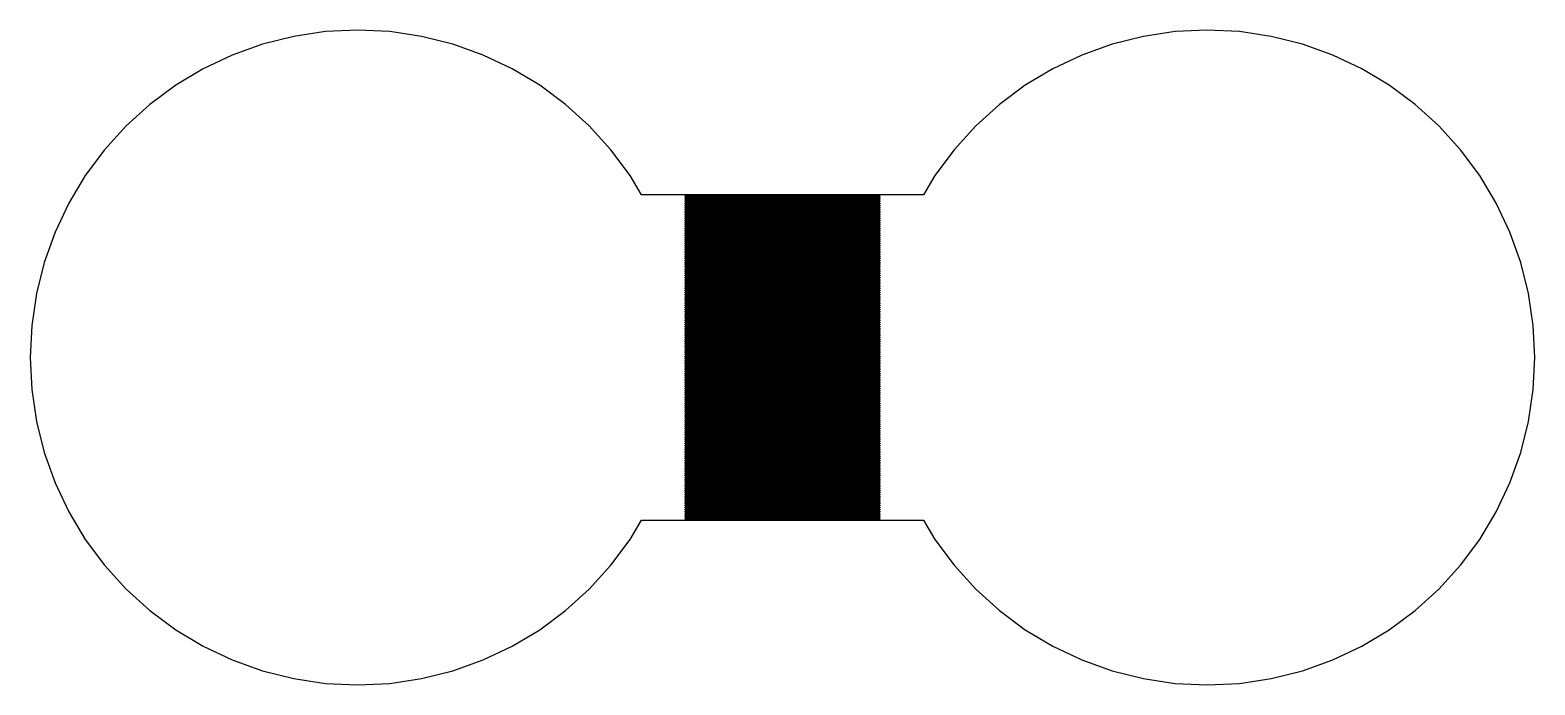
# Model space of a CAD drawing. Extents: x 0 to 105, y -4 to 66.
# Drawn here: x 17.53 to 33.47, y 14.03 to 20.97 of the extents above; entities that cross this region are included whole.
import ezdxf

# ---------------------------------------------------------------- set-up
doc = ezdxf.new("R2010")
doc.units = 0

msp = doc.modelspace()

# ---------------------------------------------------------------- linework, layer by layer
for p, q in [((20.323, 20.9033), (19.9927, 20.8206)), ((20.6599, 20.9533), (20.323, 20.9033)), ((21, 20.97), (20.6599, 20.9533)), ((21.3401, 20.9533), (21, 20.97)), ((21.677, 20.9033), (21.3401, 20.9533)), ((22.0073, 20.8206), (21.677, 20.9033)), ((29.323, 20.9033), (28.9927, 20.8206)), ((29.6599, 20.9533), (29.323, 20.9033)), ((30, 20.97), (29.6599, 20.9533)), ((30.3401, 20.9533), (30, 20.97)), ((30.677, 20.9033), (30.3401, 20.9533)), ((31.0073, 20.8206), (30.677, 20.9033)), ((19.9927, 20.8206), (19.6721, 20.7059)), ((22.3279, 20.7059), (22.0073, 20.8206)), ((28.9927, 20.8206), (28.6721, 20.7059)), ((31.3279, 20.7059), (31.0073, 20.8206)), ((19.6721, 20.7059), (19.3643, 20.5603)), ((22.6358, 20.5603), (22.3279, 20.7059)), ((28.6721, 20.7059), (28.3642, 20.5603)), ((31.6357, 20.5603), (31.3279, 20.7059)), ((19.3643, 20.5603), (19.0722, 20.3852)), ((22.9278, 20.3852), (22.6358, 20.5603)), ((28.3642, 20.5603), (28.0722, 20.3852)), ((31.9278, 20.3852), (31.6357, 20.5603)), ((19.0722, 20.3852), (18.7987, 20.1823)), ((23.2014, 20.1823), (22.9278, 20.3852)), ((28.0722, 20.3852), (27.7986, 20.1823)), ((32.2013, 20.1823), (31.9278, 20.3852)), ((18.7987, 20.1823), (18.5463, 19.9537)), ((23.4537, 19.9537), (23.2014, 20.1823)), ((27.7986, 20.1823), (27.5463, 19.9537)), ((32.4537, 19.9537), (32.2013, 20.1823)), ((18.5463, 19.9537), (18.3177, 19.7013)), ((23.6824, 19.7013), (23.4537, 19.9537)), ((27.5463, 19.9537), (27.3176, 19.7013)), ((32.6823, 19.7013), (32.4537, 19.9537)), ((18.3177, 19.7013), (18.1148, 19.4278)), ((23.8852, 19.4278), (23.6824, 19.7013)), ((27.3176, 19.7013), (27.1148, 19.4278)), ((32.8852, 19.4278), (32.6823, 19.7013)), ((18.1148, 19.4278), (17.9397, 19.1357)), ((24.0068, 19.225), (23.8852, 19.4278)), ((27.1148, 19.4278), (26.9932, 19.225)), ((33.0603, 19.1357), (32.8852, 19.4278)), ((17.9397, 19.1357), (17.7941, 18.8279)), ((26.9932, 19.225), (24.0068, 19.225)), ((24.47, 19.205), (24.47, 19.215)), ((24.47, 19.215), (26.53, 19.215)), ((26.53, 19.205), (24.47, 19.205)), ((24.47, 19.185), (24.47, 19.195)), ((24.47, 19.195), (26.53, 19.195)), ((26.53, 19.185), (24.47, 19.185)), ((24.47, 19.165), (24.47, 19.175)), ((24.47, 19.175), (26.53, 19.175)), ((26.53, 19.165), (24.47, 19.165)), ((24.47, 19.145), (24.47, 19.155)), ((24.47, 19.155), (26.53, 19.155)), ((26.53, 19.145), (24.47, 19.145)), ((24.47, 19.125), (24.47, 19.135)), ((24.47, 19.135), (26.53, 19.135)), ((26.53, 19.215), (26.53, 19.205)), ((26.53, 19.195), (26.53, 19.185)), ((26.53, 19.175), (26.53, 19.165)), ((26.53, 19.155), (26.53, 19.145)), ((26.53, 19.135), (26.53, 19.125)), ((33.2059, 18.8279), (33.0603, 19.1357)), ((26.53, 19.125), (24.47, 19.125)), ((24.47, 19.105), (24.47, 19.115)), ((24.47, 19.115), (26.53, 19.115)), ((26.53, 19.105), (24.47, 19.105)), ((24.47, 19.085), (24.47, 19.095)), ((24.47, 19.095), (26.53, 19.095)), ((26.53, 19.085), (24.47, 19.085)), ((24.47, 19.065), (24.47, 19.075)), ((24.47, 19.075), (26.53, 19.075)), ((26.53, 19.065), (24.47, 19.065)), ((24.47, 19.045), (24.47, 19.055)), ((24.47, 19.055), (26.53, 19.055)), ((26.53, 19.045), (24.47, 19.045)), ((24.47, 19.025), (24.47, 19.035)), ((24.47, 19.035), (26.53, 19.035)), ((26.53, 19.025), (24.47, 19.025)), ((24.47, 19.005), (24.47, 19.015)), ((24.47, 19.015), (26.53, 19.015)), ((26.53, 19.005), (24.47, 19.005)), ((24.47, 18.985), (24.47, 18.995)), ((24.47, 18.995), (26.53, 18.995)), ((26.53, 18.985), (24.47, 18.985)), ((24.47, 18.965), (24.47, 18.975)), ((24.47, 18.975), (26.53, 18.975)), ((26.53, 19.115), (26.53, 19.105)), ((26.53, 19.095), (26.53, 19.085)), ((26.53, 19.075), (26.53, 19.065)), ((26.53, 19.055), (26.53, 19.045)), ((26.53, 19.035), (26.53, 19.025)), ((26.53, 19.015), (26.53, 19.005)), ((26.53, 18.995), (26.53, 18.985)), ((26.53, 18.975), (26.53, 18.965)), ((17.7941, 18.8279), (17.6794, 18.5073)), ((26.53, 18.965), (24.47, 18.965)), ((24.47, 18.945), (24.47, 18.955)), ((24.47, 18.955), (26.53, 18.955)), ((26.53, 18.945), (24.47, 18.945)), ((24.47, 18.925), (24.47, 18.935)), ((24.47, 18.935), (26.53, 18.935)), ((26.53, 18.925), (24.47, 18.925)), ((24.47, 18.905), (24.47, 18.915)), ((24.47, 18.915), (26.53, 18.915)), ((26.53, 18.905), (24.47, 18.905)), ((24.47, 18.885), (24.47, 18.895)), ((24.47, 18.895), (26.53, 18.895)), ((26.53, 18.885), (24.47, 18.885)), ((24.47, 18.865), (24.47, 18.875)), ((24.47, 18.875), (26.53, 18.875)), ((26.53, 18.865), (24.47, 18.865)), ((24.47, 18.845), (24.47, 18.855)), ((24.47, 18.855), (26.53, 18.855)), ((26.53, 18.845), (24.47, 18.845)), ((24.47, 18.825), (24.47, 18.835)), ((24.47, 18.835), (26.53, 18.835)), ((26.53, 18.825), (24.47, 18.825)), ((24.47, 18.805), (24.47, 18.815)), ((24.47, 18.815), (26.53, 18.815)), ((26.53, 18.955), (26.53, 18.945)), ((26.53, 18.935), (26.53, 18.925)), ((26.53, 18.915), (26.53, 18.905)), ((26.53, 18.895), (26.53, 18.885)), ((26.53, 18.875), (26.53, 18.865)), ((26.53, 18.855), (26.53, 18.845)), ((26.53, 18.835), (26.53, 18.825)), ((26.53, 18.815), (26.53, 18.805)), ((33.3206, 18.5073), (33.2059, 18.8279)), ((26.53, 18.805), (24.47, 18.805)), ((24.47, 18.785), (24.47, 18.795)), ((24.47, 18.795), (26.53, 18.795)), ((26.53, 18.785), (24.47, 18.785)), ((24.47, 18.765), (24.47, 18.775)), ((24.47, 18.775), (26.53, 18.775)), ((26.53, 18.765), (24.47, 18.765)), ((24.47, 18.745), (24.47, 18.755)), ((24.47, 18.755), (26.53, 18.755)), ((26.53, 18.745), (24.47, 18.745)), ((24.47, 18.725), (24.47, 18.735)), ((24.47, 18.735), (26.53, 18.735)), ((26.53, 18.725), (24.47, 18.725)), ((24.47, 18.705), (24.47, 18.715)), ((24.47, 18.715), (26.53, 18.715)), ((26.53, 18.705), (24.47, 18.705)), ((24.47, 18.685), (24.47, 18.695)), ((24.47, 18.695), (26.53, 18.695)), ((26.53, 18.685), (24.47, 18.685)), ((24.47, 18.665), (24.47, 18.675)), ((24.47, 18.675), (26.53, 18.675)), ((26.53, 18.665), (24.47, 18.665)), ((24.47, 18.645), (24.47, 18.655)), ((24.47, 18.655), (26.53, 18.655)), ((26.53, 18.795), (26.53, 18.785)), ((26.53, 18.775), (26.53, 18.765)), ((26.53, 18.755), (26.53, 18.745)), ((26.53, 18.735), (26.53, 18.725)), ((26.53, 18.715), (26.53, 18.705)), ((26.53, 18.695), (26.53, 18.685)), ((26.53, 18.675), (26.53, 18.665)), ((26.53, 18.655), (26.53, 18.645)), ((17.6794, 18.5073), (17.5967, 18.177)), ((26.53, 18.645), (24.47, 18.645)), ((24.47, 18.625), (24.47, 18.635)), ((24.47, 18.635), (26.53, 18.635)), ((26.53, 18.625), (24.47, 18.625)), ((24.47, 18.605), (24.47, 18.615)), ((24.47, 18.615), (26.53, 18.615)), ((26.53, 18.605), (24.47, 18.605)), ((24.47, 18.585), (24.47, 18.595)), ((24.47, 18.595), (26.53, 18.595)), ((26.53, 18.585), (24.47, 18.585)), ((24.47, 18.565), (24.47, 18.575)), ((24.47, 18.575), (26.53, 18.575)), ((26.53, 18.565), (24.47, 18.565)), ((24.47, 18.545), (24.47, 18.555)), ((24.47, 18.555), (26.53, 18.555)), ((26.53, 18.545), (24.47, 18.545)), ((24.47, 18.525), (24.47, 18.535)), ((24.47, 18.535), (26.53, 18.535)), ((26.53, 18.525), (24.47, 18.525)), ((24.47, 18.505), (24.47, 18.515)), ((24.47, 18.515), (26.53, 18.515)), ((26.53, 18.505), (24.47, 18.505)), ((24.47, 18.485), (24.47, 18.495)), ((24.47, 18.495), (26.53, 18.495)), ((26.53, 18.635), (26.53, 18.625)), ((26.53, 18.615), (26.53, 18.605)), ((26.53, 18.595), (26.53, 18.585)), ((26.53, 18.575), (26.53, 18.565)), ((26.53, 18.555), (26.53, 18.545)), ((26.53, 18.535), (26.53, 18.525)), ((26.53, 18.515), (26.53, 18.505)), ((26.53, 18.495), (26.53, 18.485)), ((33.4033, 18.177), (33.3206, 18.5073)), ((26.53, 18.485), (24.47, 18.485)), ((24.47, 18.465), (24.47, 18.475)), ((24.47, 18.475), (26.53, 18.475)), ((26.53, 18.465), (24.47, 18.465)), ((24.47, 18.445), (24.47, 18.455)), ((24.47, 18.455), (26.53, 18.455)), ((26.53, 18.445), (24.47, 18.445)), ((24.47, 18.425), (24.47, 18.435)), ((24.47, 18.435), (26.53, 18.435)), ((26.53, 18.425), (24.47, 18.425)), ((24.47, 18.405), (24.47, 18.415)), ((24.47, 18.415), (26.53, 18.415)), ((26.53, 18.405), (24.47, 18.405)), ((24.47, 18.385), (24.47, 18.395)), ((24.47, 18.395), (26.53, 18.395)), ((26.53, 18.385), (24.47, 18.385)), ((24.47, 18.365), (24.47, 18.375)), ((24.47, 18.375), (26.53, 18.375)), ((26.53, 18.365), (24.47, 18.365)), ((24.47, 18.345), (24.47, 18.355)), ((24.47, 18.355), (26.53, 18.355)), ((26.53, 18.345), (24.47, 18.345)), ((24.47, 18.325), (24.47, 18.335)), ((24.47, 18.335), (26.53, 18.335)), ((26.53, 18.475), (26.53, 18.465)), ((26.53, 18.455), (26.53, 18.445)), ((26.53, 18.435), (26.53, 18.425)), ((26.53, 18.415), (26.53, 18.405)), ((26.53, 18.395), (26.53, 18.385)), ((26.53, 18.375), (26.53, 18.365)), ((26.53, 18.355), (26.53, 18.345)), ((26.53, 18.335), (26.53, 18.325)), ((17.5967, 18.177), (17.5467, 17.8401)), ((26.53, 18.325), (24.47, 18.325)), ((24.47, 18.305), (24.47, 18.315)), ((24.47, 18.315), (26.53, 18.315)), ((26.53, 18.305), (24.47, 18.305)), ((24.47, 18.285), (24.47, 18.295)), ((24.47, 18.295), (26.53, 18.295)), ((26.53, 18.285), (24.47, 18.285)), ((24.47, 18.265), (24.47, 18.275)), ((24.47, 18.275), (26.53, 18.275)), ((26.53, 18.265), (24.47, 18.265)), ((24.47, 18.245), (24.47, 18.255)), ((24.47, 18.255), (26.53, 18.255)), ((26.53, 18.245), (24.47, 18.245)), ((24.47, 18.225), (24.47, 18.235)), ((24.47, 18.235), (26.53, 18.235)), ((26.53, 18.225), (24.47, 18.225)), ((24.47, 18.205), (24.47, 18.215)), ((24.47, 18.215), (26.53, 18.215)), ((26.53, 18.205), (24.47, 18.205)), ((24.47, 18.185), (24.47, 18.195)), ((24.47, 18.195), (26.53, 18.195)), ((26.53, 18.185), (24.47, 18.185)), ((24.47, 18.165), (24.47, 18.175)), ((24.47, 18.175), (26.53, 18.175)), ((26.53, 18.315), (26.53, 18.305)), ((26.53, 18.295), (26.53, 18.285)), ((26.53, 18.275), (26.53, 18.265)), ((26.53, 18.255), (26.53, 18.245)), ((26.53, 18.235), (26.53, 18.225)), ((26.53, 18.215), (26.53, 18.205)), ((26.53, 18.195), (26.53, 18.185)), ((26.53, 18.175), (26.53, 18.165)), ((33.4533, 17.8401), (33.4033, 18.177)), ((26.53, 18.165), (24.47, 18.165)), ((24.47, 18.145), (24.47, 18.155)), ((24.47, 18.155), (26.53, 18.155)), ((26.53, 18.145), (24.47, 18.145)), ((24.47, 18.125), (24.47, 18.135)), ((24.47, 18.135), (26.53, 18.135)), ((26.53, 18.125), (24.47, 18.125)), ((24.47, 18.105), (24.47, 18.115)), ((24.47, 18.115), (26.53, 18.115)), ((26.53, 18.105), (24.47, 18.105)), ((24.47, 18.085), (24.47, 18.095)), ((24.47, 18.095), (26.53, 18.095)), ((26.53, 18.085), (24.47, 18.085)), ((24.47, 18.065), (24.47, 18.075)), ((24.47, 18.075), (26.53, 18.075)), ((26.53, 18.065), (24.47, 18.065)), ((24.47, 18.045), (24.47, 18.055)), ((24.47, 18.055), (26.53, 18.055)), ((26.53, 18.045), (24.47, 18.045)), ((24.47, 18.025), (24.47, 18.035)), ((24.47, 18.035), (26.53, 18.035)), ((26.53, 18.025), (24.47, 18.025)), ((24.47, 18.005), (24.47, 18.015)), ((24.47, 18.015), (26.53, 18.015)), ((26.53, 18.155), (26.53, 18.145)), ((26.53, 18.135), (26.53, 18.125)), ((26.53, 18.115), (26.53, 18.105)), ((26.53, 18.095), (26.53, 18.085)), ((26.53, 18.075), (26.53, 18.065)), ((26.53, 18.055), (26.53, 18.045)), ((26.53, 18.035), (26.53, 18.025)), ((26.53, 18.015), (26.53, 18.005)), ((26.53, 18.005), (24.47, 18.005)), ((24.47, 17.985), (24.47, 17.995)), ((24.47, 17.995), (26.53, 17.995)), ((26.53, 17.985), (24.47, 17.985)), ((24.47, 17.965), (24.47, 17.975)), ((24.47, 17.975), (26.53, 17.975)), ((26.53, 17.965), (24.47, 17.965)), ((24.47, 17.945), (24.47, 17.955)), ((24.47, 17.955), (26.53, 17.955)), ((26.53, 17.945), (24.47, 17.945)), ((24.47, 17.925), (24.47, 17.935)), ((24.47, 17.935), (26.53, 17.935)), ((26.53, 17.925), (24.47, 17.925)), ((24.47, 17.905), (24.47, 17.915)), ((24.47, 17.915), (26.53, 17.915)), ((26.53, 17.905), (24.47, 17.905)), ((24.47, 17.885), (24.47, 17.895)), ((24.47, 17.895), (26.53, 17.895)), ((26.53, 17.885), (24.47, 17.885)), ((24.47, 17.865), (24.47, 17.875)), ((24.47, 17.875), (26.53, 17.875)), ((26.53, 17.865), (24.47, 17.865)), ((24.47, 17.845), (24.47, 17.855)), ((24.47, 17.855), (26.53, 17.855)), ((26.53, 17.995), (26.53, 17.985)), ((26.53, 17.975), (26.53, 17.965)), ((26.53, 17.955), (26.53, 17.945)), ((26.53, 17.935), (26.53, 17.925)), ((26.53, 17.915), (26.53, 17.905)), ((26.53, 17.895), (26.53, 17.885)), ((26.53, 17.875), (26.53, 17.865)), ((26.53, 17.855), (26.53, 17.845)), ((17.5467, 17.8401), (17.53, 17.5)), ((26.53, 17.845), (24.47, 17.845)), ((24.47, 17.825), (24.47, 17.835)), ((24.47, 17.835), (26.53, 17.835)), ((26.53, 17.825), (24.47, 17.825)), ((24.47, 17.805), (24.47, 17.815)), ((24.47, 17.815), (26.53, 17.815)), ((26.53, 17.805), (24.47, 17.805)), ((24.47, 17.785), (24.47, 17.795)), ((24.47, 17.795), (26.53, 17.795)), ((26.53, 17.785), (24.47, 17.785)), ((24.47, 17.765), (24.47, 17.775)), ((24.47, 17.775), (26.53, 17.775)), ((26.53, 17.765), (24.47, 17.765)), ((24.47, 17.745), (24.47, 17.755)), ((24.47, 17.755), (26.53, 17.755)), ((26.53, 17.745), (24.47, 17.745)), ((24.47, 17.725), (24.47, 17.735)), ((24.47, 17.735), (26.53, 17.735)), ((26.53, 17.725), (24.47, 17.725)), ((24.47, 17.705), (24.47, 17.715)), ((24.47, 17.715), (26.53, 17.715)), ((26.53, 17.705), (24.47, 17.705)), ((24.47, 17.685), (24.47, 17.695)), ((24.47, 17.695), (26.53, 17.695)), ((26.53, 17.835), (26.53, 17.825)), ((26.53, 17.815), (26.53, 17.805)), ((26.53, 17.795), (26.53, 17.785)), ((26.53, 17.775), (26.53, 17.765)), ((26.53, 17.755), (26.53, 17.745)), ((26.53, 17.735), (26.53, 17.725)), ((26.53, 17.715), (26.53, 17.705)), ((26.53, 17.695), (26.53, 17.685)), ((33.47, 17.5), (33.4533, 17.8401)), ((26.53, 17.685), (24.47, 17.685)), ((24.47, 17.665), (24.47, 17.675)), ((24.47, 17.675), (26.53, 17.675)), ((26.53, 17.665), (24.47, 17.665)), ((24.47, 17.645), (24.47, 17.655)), ((24.47, 17.655), (26.53, 17.655)), ((26.53, 17.645), (24.47, 17.645)), ((24.47, 17.625), (24.47, 17.635)), ((24.47, 17.635), (26.53, 17.635)), ((26.53, 17.625), (24.47, 17.625)), ((24.47, 17.605), (24.47, 17.615)), ((24.47, 17.615), (26.53, 17.615)), ((26.53, 17.605), (24.47, 17.605)), ((24.47, 17.585), (24.47, 17.595)), ((24.47, 17.595), (26.53, 17.595)), ((26.53, 17.585), (24.47, 17.585)), ((24.47, 17.565), (24.47, 17.575)), ((24.47, 17.575), (26.53, 17.575)), ((26.53, 17.565), (24.47, 17.565)), ((24.47, 17.545), (24.47, 17.555)), ((24.47, 17.555), (26.53, 17.555)), ((26.53, 17.545), (24.47, 17.545)), ((24.47, 17.525), (24.47, 17.535)), ((24.47, 17.535), (26.53, 17.535)), ((26.53, 17.675), (26.53, 17.665)), ((26.53, 17.655), (26.53, 17.645)), ((26.53, 17.635), (26.53, 17.625)), ((26.53, 17.615), (26.53, 17.605)), ((26.53, 17.595), (26.53, 17.585)), ((26.53, 17.575), (26.53, 17.565)), ((26.53, 17.555), (26.53, 17.545)), ((26.53, 17.535), (26.53, 17.525)), ((17.53, 17.5), (17.5467, 17.1599)), ((26.53, 17.525), (24.47, 17.525)), ((24.47, 17.505), (24.47, 17.515)), ((24.47, 17.515), (26.53, 17.515)), ((26.53, 17.505), (24.47, 17.505)), ((24.47, 17.485), (24.47, 17.495)), ((24.47, 17.495), (26.53, 17.495)), ((26.53, 17.485), (24.47, 17.485)), ((24.47, 17.465), (24.47, 17.475)), ((24.47, 17.475), (26.53, 17.475)), ((26.53, 17.465), (24.47, 17.465)), ((24.47, 17.445), (24.47, 17.455)), ((24.47, 17.455), (26.53, 17.455)), ((26.53, 17.445), (24.47, 17.445)), ((24.47, 17.425), (24.47, 17.435)), ((24.47, 17.435), (26.53, 17.435)), ((26.53, 17.425), (24.47, 17.425)), ((24.47, 17.405), (24.47, 17.415)), ((24.47, 17.415), (26.53, 17.415)), ((26.53, 17.405), (24.47, 17.405)), ((24.47, 17.385), (24.47, 17.395)), ((24.47, 17.395), (26.53, 17.395)), ((26.53, 17.385), (24.47, 17.385)), ((24.47, 17.365), (24.47, 17.375)), ((24.47, 17.375), (26.53, 17.375)), ((26.53, 17.515), (26.53, 17.505)), ((26.53, 17.495), (26.53, 17.485)), ((26.53, 17.475), (26.53, 17.465)), ((26.53, 17.455), (26.53, 17.445)), ((26.53, 17.435), (26.53, 17.425)), ((26.53, 17.415), (26.53, 17.405)), ((26.53, 17.395), (26.53, 17.385)), ((26.53, 17.375), (26.53, 17.365)), ((33.4533, 17.1599), (33.47, 17.5)), ((26.53, 17.365), (24.47, 17.365)), ((24.47, 17.345), (24.47, 17.355)), ((24.47, 17.355), (26.53, 17.355)), ((26.53, 17.345), (24.47, 17.345)), ((24.47, 17.325), (24.47, 17.335)), ((24.47, 17.335), (26.53, 17.335)), ((26.53, 17.325), (24.47, 17.325)), ((24.47, 17.305), (24.47, 17.315)), ((24.47, 17.315), (26.53, 17.315)), ((26.53, 17.305), (24.47, 17.305)), ((24.47, 17.285), (24.47, 17.295)), ((24.47, 17.295), (26.53, 17.295)), ((26.53, 17.285), (24.47, 17.285)), ((24.47, 17.265), (24.47, 17.275)), ((24.47, 17.275), (26.53, 17.275)), ((26.53, 17.265), (24.47, 17.265)), ((24.47, 17.245), (24.47, 17.255)), ((24.47, 17.255), (26.53, 17.255)), ((26.53, 17.245), (24.47, 17.245)), ((24.47, 17.225), (24.47, 17.235)), ((24.47, 17.235), (26.53, 17.235)), ((26.53, 17.225), (24.47, 17.225)), ((26.53, 17.355), (26.53, 17.345)), ((26.53, 17.335), (26.53, 17.325)), ((26.53, 17.315), (26.53, 17.305)), ((26.53, 17.295), (26.53, 17.285)), ((26.53, 17.275), (26.53, 17.265)), ((26.53, 17.255), (26.53, 17.245)), ((26.53, 17.235), (26.53, 17.225)), ((17.5467, 17.1599), (17.5967, 16.823)), ((24.47, 17.205), (24.47, 17.215)), ((24.47, 17.215), (26.53, 17.215)), ((26.53, 17.205), (24.47, 17.205)), ((24.47, 17.185), (24.47, 17.195)), ((24.47, 17.195), (26.53, 17.195)), ((26.53, 17.185), (24.47, 17.185)), ((24.47, 17.165), (24.47, 17.175)), ((24.47, 17.175), (26.53, 17.175)), ((26.53, 17.165), (24.47, 17.165)), ((24.47, 17.145), (24.47, 17.155)), ((24.47, 17.155), (26.53, 17.155)), ((26.53, 17.145), (24.47, 17.145)), ((24.47, 17.125), (24.47, 17.135)), ((24.47, 17.135), (26.53, 17.135)), ((26.53, 17.125), (24.47, 17.125)), ((24.47, 17.105), (24.47, 17.115)), ((24.47, 17.115), (26.53, 17.115)), ((26.53, 17.105), (24.47, 17.105)), ((24.47, 17.085), (24.47, 17.095)), ((24.47, 17.095), (26.53, 17.095)), ((26.53, 17.085), (24.47, 17.085)), ((24.47, 17.065), (24.47, 17.075)), ((24.47, 17.075), (26.53, 17.075)), ((26.53, 17.065), (24.47, 17.065)), ((26.53, 17.215), (26.53, 17.205)), ((26.53, 17.195), (26.53, 17.185)), ((26.53, 17.175), (26.53, 17.165)), ((26.53, 17.155), (26.53, 17.145)), ((26.53, 17.135), (26.53, 17.125)), ((26.53, 17.115), (26.53, 17.105)), ((26.53, 17.095), (26.53, 17.085)), ((26.53, 17.075), (26.53, 17.065)), ((33.4033, 16.823), (33.4533, 17.1599)), ((24.47, 17.045), (24.47, 17.055)), ((24.47, 17.055), (26.53, 17.055)), ((26.53, 17.045), (24.47, 17.045)), ((24.47, 17.025), (24.47, 17.035)), ((24.47, 17.035), (26.53, 17.035)), ((26.53, 17.025), (24.47, 17.025)), ((24.47, 17.005), (24.47, 17.015)), ((24.47, 17.015), (26.53, 17.015)), ((26.53, 17.005), (24.47, 17.005)), ((24.47, 16.985), (24.47, 16.995)), ((24.47, 16.995), (26.53, 16.995)), ((26.53, 16.985), (24.47, 16.985)), ((24.47, 16.965), (24.47, 16.975)), ((24.47, 16.975), (26.53, 16.975)), ((26.53, 16.965), (24.47, 16.965)), ((24.47, 16.945), (24.47, 16.955)), ((24.47, 16.955), (26.53, 16.955)), ((26.53, 16.945), (24.47, 16.945)), ((24.47, 16.925), (24.47, 16.935)), ((24.47, 16.935), (26.53, 16.935)), ((26.53, 16.925), (24.47, 16.925)), ((24.47, 16.905), (24.47, 16.915)), ((24.47, 16.915), (26.53, 16.915)), ((26.53, 16.905), (24.47, 16.905)), ((26.53, 17.055), (26.53, 17.045)), ((26.53, 17.035), (26.53, 17.025)), ((26.53, 17.015), (26.53, 17.005)), ((26.53, 16.995), (26.53, 16.985)), ((26.53, 16.975), (26.53, 16.965)), ((26.53, 16.955), (26.53, 16.945)), ((26.53, 16.935), (26.53, 16.925)), ((26.53, 16.915), (26.53, 16.905)), ((17.5967, 16.823), (17.6794, 16.4927)), ((24.47, 16.885), (24.47, 16.895)), ((24.47, 16.895), (26.53, 16.895)), ((26.53, 16.885), (24.47, 16.885)), ((24.47, 16.865), (24.47, 16.875)), ((24.47, 16.875), (26.53, 16.875)), ((26.53, 16.865), (24.47, 16.865)), ((24.47, 16.845), (24.47, 16.855)), ((24.47, 16.855), (26.53, 16.855)), ((26.53, 16.845), (24.47, 16.845)), ((24.47, 16.825), (24.47, 16.835)), ((24.47, 16.835), (26.53, 16.835)), ((26.53, 16.825), (24.47, 16.825)), ((24.47, 16.805), (24.47, 16.815)), ((24.47, 16.815), (26.53, 16.815)), ((26.53, 16.805), (24.47, 16.805)), ((24.47, 16.785), (24.47, 16.795)), ((24.47, 16.795), (26.53, 16.795)), ((26.53, 16.785), (24.47, 16.785)), ((24.47, 16.765), (24.47, 16.775)), ((24.47, 16.775), (26.53, 16.775)), ((26.53, 16.765), (24.47, 16.765)), ((24.47, 16.745), (24.47, 16.755)), ((24.47, 16.755), (26.53, 16.755)), ((26.53, 16.745), (24.47, 16.745)), ((26.53, 16.895), (26.53, 16.885)), ((26.53, 16.875), (26.53, 16.865)), ((26.53, 16.855), (26.53, 16.845)), ((26.53, 16.835), (26.53, 16.825)), ((26.53, 16.815), (26.53, 16.805)), ((26.53, 16.795), (26.53, 16.785)), ((26.53, 16.775), (26.53, 16.765)), ((26.53, 16.755), (26.53, 16.745)), ((33.3206, 16.4927), (33.4033, 16.823)), ((24.47, 16.725), (24.47, 16.735)), ((24.47, 16.735), (26.53, 16.735)), ((26.53, 16.725), (24.47, 16.725)), ((24.47, 16.705), (24.47, 16.715)), ((24.47, 16.715), (26.53, 16.715)), ((26.53, 16.705), (24.47, 16.705)), ((24.47, 16.685), (24.47, 16.695)), ((24.47, 16.695), (26.53, 16.695)), ((26.53, 16.685), (24.47, 16.685)), ((24.47, 16.665), (24.47, 16.675)), ((24.47, 16.675), (26.53, 16.675)), ((26.53, 16.665), (24.47, 16.665)), ((24.47, 16.645), (24.47, 16.655)), ((24.47, 16.655), (26.53, 16.655)), ((26.53, 16.645), (24.47, 16.645)), ((24.47, 16.625), (24.47, 16.635)), ((24.47, 16.635), (26.53, 16.635)), ((26.53, 16.625), (24.47, 16.625)), ((24.47, 16.605), (24.47, 16.615)), ((24.47, 16.615), (26.53, 16.615)), ((26.53, 16.605), (24.47, 16.605)), ((24.47, 16.585), (24.47, 16.595)), ((24.47, 16.595), (26.53, 16.595)), ((26.53, 16.585), (24.47, 16.585)), ((26.53, 16.735), (26.53, 16.725)), ((26.53, 16.715), (26.53, 16.705)), ((26.53, 16.695), (26.53, 16.685)), ((26.53, 16.675), (26.53, 16.665)), ((26.53, 16.655), (26.53, 16.645)), ((26.53, 16.635), (26.53, 16.625)), ((26.53, 16.615), (26.53, 16.605)), ((26.53, 16.595), (26.53, 16.585)), ((17.6794, 16.4927), (17.7941, 16.1721)), ((24.47, 16.565), (24.47, 16.575)), ((24.47, 16.575), (26.53, 16.575)), ((26.53, 16.565), (24.47, 16.565)), ((24.47, 16.545), (24.47, 16.555)), ((24.47, 16.555), (26.53, 16.555)), ((26.53, 16.545), (24.47, 16.545)), ((24.47, 16.525), (24.47, 16.535)), ((24.47, 16.535), (26.53, 16.535)), ((26.53, 16.525), (24.47, 16.525)), ((24.47, 16.505), (24.47, 16.515)), ((24.47, 16.515), (26.53, 16.515)), ((26.53, 16.505), (24.47, 16.505)), ((24.47, 16.485), (24.47, 16.495)), ((24.47, 16.495), (26.53, 16.495)), ((26.53, 16.485), (24.47, 16.485)), ((24.47, 16.465), (24.47, 16.475)), ((24.47, 16.475), (26.53, 16.475)), ((26.53, 16.465), (24.47, 16.465)), ((24.47, 16.445), (24.47, 16.455)), ((24.47, 16.455), (26.53, 16.455)), ((26.53, 16.445), (24.47, 16.445)), ((24.47, 16.425), (24.47, 16.435)), ((24.47, 16.435), (26.53, 16.435)), ((26.53, 16.425), (24.47, 16.425)), ((26.53, 16.575), (26.53, 16.565)), ((26.53, 16.555), (26.53, 16.545)), ((26.53, 16.535), (26.53, 16.525)), ((26.53, 16.515), (26.53, 16.505)), ((26.53, 16.495), (26.53, 16.485)), ((26.53, 16.475), (26.53, 16.465)), ((26.53, 16.455), (26.53, 16.445)), ((26.53, 16.435), (26.53, 16.425)), ((33.2059, 16.1721), (33.3206, 16.4927)), ((24.47, 16.405), (24.47, 16.415)), ((24.47, 16.415), (26.53, 16.415)), ((26.53, 16.405), (24.47, 16.405)), ((24.47, 16.385), (24.47, 16.395)), ((24.47, 16.395), (26.53, 16.395)), ((26.53, 16.385), (24.47, 16.385)), ((24.47, 16.365), (24.47, 16.375)), ((24.47, 16.375), (26.53, 16.375)), ((26.53, 16.365), (24.47, 16.365)), ((24.47, 16.345), (24.47, 16.355)), ((24.47, 16.355), (26.53, 16.355)), ((26.53, 16.345), (24.47, 16.345)), ((24.47, 16.325), (24.47, 16.335)), ((24.47, 16.335), (26.53, 16.335)), ((26.53, 16.325), (24.47, 16.325)), ((24.47, 16.305), (24.47, 16.315)), ((24.47, 16.315), (26.53, 16.315)), ((26.53, 16.305), (24.47, 16.305)), ((24.47, 16.285), (24.47, 16.295)), ((24.47, 16.295), (26.53, 16.295)), ((26.53, 16.285), (24.47, 16.285)), ((24.47, 16.265), (24.47, 16.275)), ((24.47, 16.275), (26.53, 16.275)), ((26.53, 16.265), (24.47, 16.265)), ((26.53, 16.415), (26.53, 16.405)), ((26.53, 16.395), (26.53, 16.385)), ((26.53, 16.375), (26.53, 16.365)), ((26.53, 16.355), (26.53, 16.345)), ((26.53, 16.335), (26.53, 16.325)), ((26.53, 16.315), (26.53, 16.305)), ((26.53, 16.295), (26.53, 16.285)), ((26.53, 16.275), (26.53, 16.265)), ((17.7941, 16.1721), (17.9397, 15.8643)), ((24.47, 16.245), (24.47, 16.255)), ((24.47, 16.255), (26.53, 16.255)), ((26.53, 16.245), (24.47, 16.245)), ((24.47, 16.225), (24.47, 16.235)), ((24.47, 16.235), (26.53, 16.235)), ((26.53, 16.225), (24.47, 16.225)), ((24.47, 16.205), (24.47, 16.215)), ((24.47, 16.215), (26.53, 16.215)), ((26.53, 16.205), (24.47, 16.205)), ((24.47, 16.185), (24.47, 16.195)), ((24.47, 16.195), (26.53, 16.195)), ((26.53, 16.185), (24.47, 16.185)), ((24.47, 16.165), (24.47, 16.175)), ((24.47, 16.175), (26.53, 16.175)), ((26.53, 16.165), (24.47, 16.165)), ((24.47, 16.145), (24.47, 16.155)), ((24.47, 16.155), (26.53, 16.155)), ((26.53, 16.145), (24.47, 16.145)), ((24.47, 16.125), (24.47, 16.135)), ((24.47, 16.135), (26.53, 16.135)), ((26.53, 16.125), (24.47, 16.125)), ((24.47, 16.105), (24.47, 16.115)), ((24.47, 16.115), (26.53, 16.115)), ((26.53, 16.105), (24.47, 16.105)), ((26.53, 16.255), (26.53, 16.245)), ((26.53, 16.235), (26.53, 16.225)), ((26.53, 16.215), (26.53, 16.205)), ((26.53, 16.195), (26.53, 16.185)), ((26.53, 16.175), (26.53, 16.165)), ((26.53, 16.155), (26.53, 16.145)), ((26.53, 16.135), (26.53, 16.125)), ((26.53, 16.115), (26.53, 16.105)), ((33.0603, 15.8643), (33.2059, 16.1721)), ((24.47, 16.085), (24.47, 16.095)), ((24.47, 16.095), (26.53, 16.095)), ((26.53, 16.085), (24.47, 16.085)), ((24.47, 16.065), (24.47, 16.075)), ((24.47, 16.075), (26.53, 16.075)), ((26.53, 16.065), (24.47, 16.065)), ((24.47, 16.045), (24.47, 16.055)), ((24.47, 16.055), (26.53, 16.055)), ((26.53, 16.045), (24.47, 16.045)), ((24.47, 16.025), (24.47, 16.035)), ((24.47, 16.035), (26.53, 16.035)), ((26.53, 16.025), (24.47, 16.025)), ((24.47, 16.005), (24.47, 16.015)), ((24.47, 16.015), (26.53, 16.015)), ((26.53, 16.005), (24.47, 16.005)), ((24.47, 15.985), (24.47, 15.995)), ((24.47, 15.995), (26.53, 15.995)), ((26.53, 15.985), (24.47, 15.985)), ((24.47, 15.965), (24.47, 15.975)), ((24.47, 15.975), (26.53, 15.975)), ((26.53, 15.965), (24.47, 15.965)), ((24.47, 15.945), (24.47, 15.955)), ((24.47, 15.955), (26.53, 15.955)), ((26.53, 15.945), (24.47, 15.945)), ((26.53, 16.095), (26.53, 16.085)), ((26.53, 16.075), (26.53, 16.065)), ((26.53, 16.055), (26.53, 16.045)), ((26.53, 16.035), (26.53, 16.025)), ((26.53, 16.015), (26.53, 16.005)), ((26.53, 15.995), (26.53, 15.985)), ((26.53, 15.975), (26.53, 15.965)), ((26.53, 15.955), (26.53, 15.945)), ((17.9397, 15.8643), (18.1148, 15.5722)), ((24.47, 15.925), (24.47, 15.935)), ((24.47, 15.935), (26.53, 15.935)), ((26.53, 15.925), (24.47, 15.925)), ((24.47, 15.905), (24.47, 15.915)), ((24.47, 15.915), (26.53, 15.915)), ((26.53, 15.905), (24.47, 15.905)), ((24.47, 15.885), (24.47, 15.895)), ((24.47, 15.895), (26.53, 15.895)), ((26.53, 15.885), (24.47, 15.885)), ((24.47, 15.865), (24.47, 15.875)), ((24.47, 15.875), (26.53, 15.875)), ((26.53, 15.865), (24.47, 15.865)), ((24.47, 15.845), (24.47, 15.855)), ((24.47, 15.855), (26.53, 15.855)), ((26.53, 15.845), (24.47, 15.845)), ((24.47, 15.825), (24.47, 15.835)), ((24.47, 15.835), (26.53, 15.835)), ((26.53, 15.825), (24.47, 15.825)), ((24.47, 15.805), (24.47, 15.815)), ((24.47, 15.815), (26.53, 15.815)), ((26.53, 15.805), (24.47, 15.805)), ((24.47, 15.785), (24.47, 15.795)), ((24.47, 15.795), (26.53, 15.795)), ((26.53, 15.785), (24.47, 15.785)), ((26.53, 15.935), (26.53, 15.925)), ((26.53, 15.915), (26.53, 15.905)), ((26.53, 15.895), (26.53, 15.885)), ((26.53, 15.875), (26.53, 15.865)), ((26.53, 15.855), (26.53, 15.845)), ((26.53, 15.835), (26.53, 15.825)), ((26.53, 15.815), (26.53, 15.805)), ((26.53, 15.795), (26.53, 15.785)), ((32.8852, 15.5722), (33.0603, 15.8643)), ((23.8852, 15.5722), (24.0068, 15.775)), ((24.0068, 15.775), (26.9932, 15.775)), ((26.9932, 15.775), (27.1148, 15.5722)), ((18.1148, 15.5722), (18.3177, 15.2987)), ((23.6824, 15.2987), (23.8852, 15.5722)), ((27.1148, 15.5722), (27.3176, 15.2987)), ((32.6823, 15.2987), (32.8852, 15.5722)), ((18.3177, 15.2987), (18.5463, 15.0463)), ((23.4537, 15.0463), (23.6824, 15.2987)), ((27.3176, 15.2987), (27.5463, 15.0463)), ((32.4537, 15.0463), (32.6823, 15.2987)), ((18.5463, 15.0463), (18.7987, 14.8177)), ((23.2014, 14.8177), (23.4537, 15.0463)), ((27.5463, 15.0463), (27.7986, 14.8177)), ((32.2013, 14.8177), (32.4537, 15.0463)), ((18.7987, 14.8177), (19.0722, 14.6148)), ((22.9278, 14.6148), (23.2014, 14.8177)), ((27.7986, 14.8177), (28.0722, 14.6148)), ((31.9278, 14.6148), (32.2013, 14.8177)), ((19.0722, 14.6148), (19.3643, 14.4397)), ((22.6358, 14.4397), (22.9278, 14.6148)), ((28.0722, 14.6148), (28.3642, 14.4397)), ((31.6357, 14.4397), (31.9278, 14.6148)), ((19.3643, 14.4397), (19.6721, 14.2941)), ((22.3279, 14.2941), (22.6358, 14.4397)), ((28.3642, 14.4397), (28.6721, 14.2941)), ((31.3279, 14.2941), (31.6357, 14.4397)), ((19.6721, 14.2941), (19.9927, 14.1794)), ((22.0073, 14.1794), (22.3279, 14.2941)), ((28.6721, 14.2941), (28.9927, 14.1794)), ((31.0073, 14.1794), (31.3279, 14.2941)), ((19.9927, 14.1794), (20.323, 14.0967)), ((20.323, 14.0967), (20.6599, 14.0467)), ((20.6599, 14.0467), (21, 14.03)), ((21, 14.03), (21.3401, 14.0467)), ((21.3401, 14.0467), (21.677, 14.0967)), ((21.677, 14.0967), (22.0073, 14.1794)), ((28.9927, 14.1794), (29.323, 14.0967)), ((29.323, 14.0967), (29.6599, 14.0467)), ((29.6599, 14.0467), (30, 14.03)), ((30, 14.03), (30.3401, 14.0467)), ((30.3401, 14.0467), (30.677, 14.0967)), ((30.677, 14.0967), (31.0073, 14.1794))]:
    msp.add_line(p, q)

doc.saveas('drawing.dxf')
